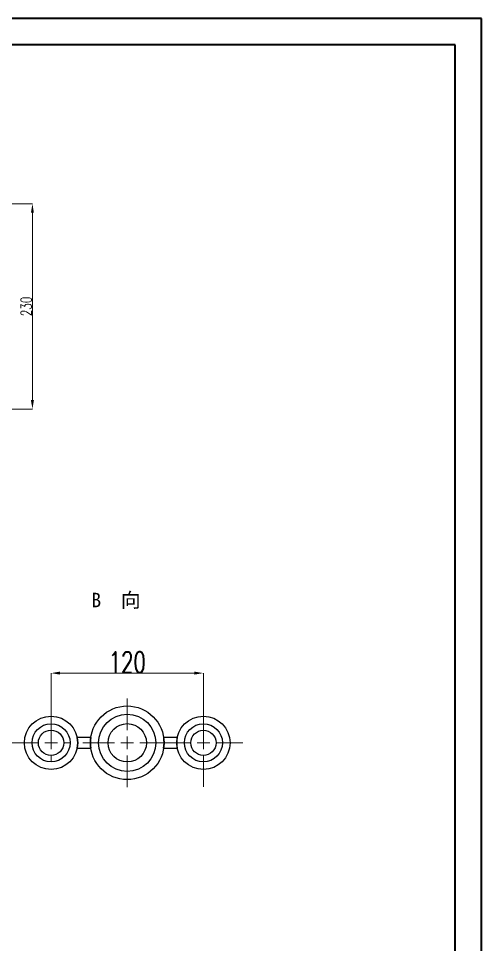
# Model space of a CAD drawing. Header units: millimetres. Extents: x 2278 to 4715, y 679 to 2402.
# Drawn here: x 4202 to 4715, y 1377 to 2402 of the extents above; entities that cross this region are included whole.
import ezdxf

# ---------------------------------------------------------------- set-up
doc = ezdxf.new("R2010")
doc.units = ezdxf.units.MM
doc.linetypes.add('CENTER2', pattern=[28.575, 19.05, -3.175, 3.175, -3.175])
for name, color, linetype, lineweight in [('AM_5', 3, 'Continuous', 25), ('AM_BOR', 7, 'Continuous', 50), ('FORMAT', 7, 'Continuous', 18), ('中心线', 1, 'CENTER2', 13), ('文字', 7, 'Continuous', 13), ('标注', 3, 'Continuous', 13), ('粗实线', 7, 'Continuous', 40)]:
    doc.layers.add(name, color=color, linetype=linetype, lineweight=lineweight)
doc.styles.add('SLDTEXTSTYLE1', font='txt.shx', dxfattribs={"width": 0.7, "bigfont": 'gbcbig.shx'})
doc.styles.add('STYLE1', font='txt.shx', dxfattribs={"width": 0.8, "height": 3, "bigfont": 'hzdx.shx'})
doc.dimstyles.new('SLDDIMSTYLE12$0', dxfattribs={"dimtxt": 12, "dimasz": 10, "dimexe": 0, "dimexo": 0.0625, "dimgap": 0.875, "dimtad": 1, "dimdec": 1, "dimlfac": 1.8, "dimrnd": 1e-09, "dimzin": 12, "dimdsep": 46, "dimtxsty": 'SLDTEXTSTYLE1', "dimcen": 0.09, "dimdle": 8.16, "dimclrd": 3, "dimclre": 3, "dimadec": 0, "dimazin": 3, "dimtfac": 1, "dimtdec": 1, "dimtofl": 0, "dimtmove": 0, "dimatfit": 3, "dimfxl": 0, "dimfrac": 2, "dimtolj": 1, "dimlwd": 5, "dimlwe": 5, "dimarcsym": 0})

# ---------------------------------------------------------------- blocks, each defined once
blk = doc.blocks.new('*D69')
at = {"layer": 'AM_5', "color": 3, "lineweight": 5, "transparency": 16777216}
blk.add_line((4029.8, 2196.9), (4217.4, 2196.9), dxfattribs=at)
at = {"layer": 'AM_5', "color": 3, "linetype": 'Continuous', "lineweight": 5, "transparency": 16777216}
for p, q in [((4217.4, 2186.9), (4217.4, 1979.5)), ((4029.8, 1969.5), (4217.4, 1969.5))]:
    blk.add_line(p, q, dxfattribs=at)
at = {"layer": 'AM_5', "color": 3, "transparency": 16777216}
for points in [[(4215.7, 2186.9), (4219, 2186.9), (4217.4, 2196.9)], [(4215.7, 1979.5), (4219, 1979.5), (4217.4, 1969.5)]]:
    blk.add_solid(points, dxfattribs=at)
at = {"layer": 'Defpoints', "color": 0, "transparency": 16777216}
for p in [(4029.8, 2196.9), (4029.8, 1969.5), (4217.4, 1969.5)]:
    blk.add_point(p, dxfattribs=at)
at = {"layer": 'AM_5', "color": 0, "transparency": 16777216, "insert": (4210.5, 2083.2), "char_height": 12, "attachment_point": 5, "rotation": 90, "style": 'SLDTEXTSTYLE1'}
blk.add_mtext('\\A1;230', dxfattribs=at)
blk = doc.blocks.new('rA3')
at = {"layer": '粗实线'}
for p, q in [((753.38, 421.26), (333.38, 421.26)), ((753.38, 124.26), (753.38, 421.26)), ((748.38, 416.26), (358.38, 416.26)), ((748.38, 129.26), (748.38, 416.26))]:
    blk.add_line(p, q, dxfattribs=at)
blk = doc.blocks.new('SW_CENTERMARKSYMBOL_14')
at = {"layer": 'FORMAT', "color": 0}
for p, q in [((0, 2), (0, 7)), ((-2, 0), (-7, 0)), ((0, 0), (-1, 0)), ((0, 0), (0, 1)), ((0, 0), (0, -1)), ((0, 0), (1, 0)), ((2, 0), (7, 0)), ((0, -2), (0, -7))]:
    blk.add_line(p, q, dxfattribs=at)
blk = doc.blocks.new('SW_CENTERMARKSYMBOL_15')
at = {"layer": 'FORMAT', "color": 0}
for p, q in [((0, 2), (0, 5)), ((-2, 0), (-6.49, 0)), ((0, 0), (-1, 0)), ((0, 0), (0, 1)), ((0, 0), (0, -1)), ((0, 0), (1, 0)), ((2, 0), (6.2, 0)), ((0, -2), (0, -6.94))]:
    blk.add_line(p, q, dxfattribs=at)
blk = doc.blocks.new('SW_CENTERMARKSYMBOL_16')
at = {"layer": 'FORMAT', "color": 0}
for p, q in [((0, 2), (0, 3)), ((-2, 0), (-8.18, 0)), ((0, 0), (-1, 0)), ((0, 0), (0, 1)), ((0, 0), (0, -1)), ((0, 0), (1, 0)), ((2, 0), (3, 0)), ((0, -2), (0, -3))]:
    blk.add_line(p, q, dxfattribs=at)
blk = doc.blocks.new('*D77')
at = {"layer": 'Defpoints', "color": 0, "transparency": 16777216}
for p in [(4406.7, 1677.2), (4238, 1600.1), (4406.7, 1600.1)]:
    blk.add_point(p, dxfattribs=at)
at = {"layer": '标注', "color": 3, "lineweight": 5, "transparency": 16777216}
blk.add_line((4238, 1600.1), (4238, 1677.2), dxfattribs=at)
at = {"layer": '标注', "color": 3, "linetype": 'Continuous', "lineweight": 5, "transparency": 16777216}
for p, q in [((4248, 1677.2), (4396.7, 1677.2)), ((4406.7, 1600.1), (4406.7, 1677.2))]:
    blk.add_line(p, q, dxfattribs=at)
at = {"layer": '标注', "color": 3, "transparency": 16777216}
for points in [[(4248, 1678.9), (4248, 1675.6), (4238, 1677.2)], [(4396.7, 1678.9), (4396.7, 1675.6), (4406.7, 1677.2)]]:
    blk.add_solid(points, dxfattribs=at)
at = {"layer": '标注', "color": 0, "transparency": 16777216, "insert": (4322.4, 1689.5), "char_height": 10, "attachment_point": 5, "style": 'SLDTEXTSTYLE1'}
blk.add_mtext('\\A1;{\\H2.28571x;120}', dxfattribs=at)

msp = doc.modelspace()

# ---------------------------------------------------------------- linework, layer by layer
at = {"layer": '粗实线', "color": 7, "linetype": 'ByBlock', "lineweight": 25}
for p, q in [((4281.993, 1605.771), (4266.972, 1605.771)), ((4377.774, 1605.771), (4362.752, 1605.771)), ((4266.936, 1594.171), (4282.019, 1594.171)), ((4362.727, 1594.171), (4377.81, 1594.171))]:
    msp.add_line(p, q, dxfattribs=at)
for centre, radius in [((4322.373, 1600.061), 40.781), ((4322.373, 1600.061), 31.641), ((4237.998, 1600.061), 29.531), ((4237.998, 1600.061), 21.094), ((4322.373, 1600.061), 21.24), ((4406.748, 1600.061), 29.531), ((4406.748, 1600.061), 21.094), ((4237.998, 1600.061), 14.024), ((4406.748, 1600.061), 13.988)]:
    msp.add_circle(centre, radius, dxfattribs=at)
for centre, radius, start, end in [((4237.998, 1600.061), 29.531, 348.495378, 11.148359), ((4322.373, 1600.061), 40.781, 171.95145, 188.304107), ((4322.373, 1600.061), 40.781, 351.695893, 8.04855), ((4406.748, 1600.061), 29.531, 168.851641, 191.504622)]:
    msp.add_arc(centre, radius, start, end, dxfattribs=at)

# ---------------------------------------------------------------- block references
at = {"layer": 'AM_BOR', "xscale": 5.80078125, "yscale": 5.80078125, "zscale": 5.80078125}
msp.add_blockref('rA3', (344.566, -41.638), dxfattribs=at)
at = {"layer": '中心线', "linetype": 'ByBlock', "xscale": 7.03125, "yscale": 7.03125, "zscale": 7.03125}
for name, p in [('SW_CENTERMARKSYMBOL_14', (4322.373, 1600.061)), ('SW_CENTERMARKSYMBOL_15', (4406.748, 1600.061)), ('SW_CENTERMARKSYMBOL_16', (4237.998, 1600.061))]:
    msp.add_blockref(name, p, dxfattribs=at)

# ---------------------------------------------------------------- texts
at = {"layer": '文字', "insert": (4309.858, 1757.269), "char_height": 16, "width": 240, "attachment_point": 5, "style": 'STYLE1'}
msp.add_mtext('\\pt176;{\\fSimSun|b0|i0|c134|p2;\\W1;B  向}', dxfattribs=at)

# ---------------------------------------------------------------- dimensions: what is measured, and where the dimension line sits
at = {"layer": 'AM_5'}
dim = msp.add_linear_dim(base=(4217.382, 1969.513), p1=(4029.756, 2196.943), p2=(4029.755, 1969.513), angle=90, text='230', dimstyle='SLDDIMSTYLE12$0', override={"dimlfac": 1, "dimpost": ''}, dxfattribs=at)
dim.commit()
dim.dimension.update_dxf_attribs({"geometry": '*D69', "text_midpoint": (4210.507, 2083.228)})
at = {"layer": '标注'}
dim = msp.add_linear_dim(base=(4406.748, 1677.229), p1=(4237.998, 1600.061), p2=(4406.748, 1600.061), text='{\\H2.28571x;120}', dimstyle='SLDDIMSTYLE12$0', override={"dimtxt": 10, "dimtdec": 3, "dimtzin": 0}, dxfattribs=at)
dim.commit()
dim.dimension.update_dxf_attribs({"geometry": '*D77', "text_midpoint": (4322.373, 1689.533)})

doc.saveas('drawing.dxf')
